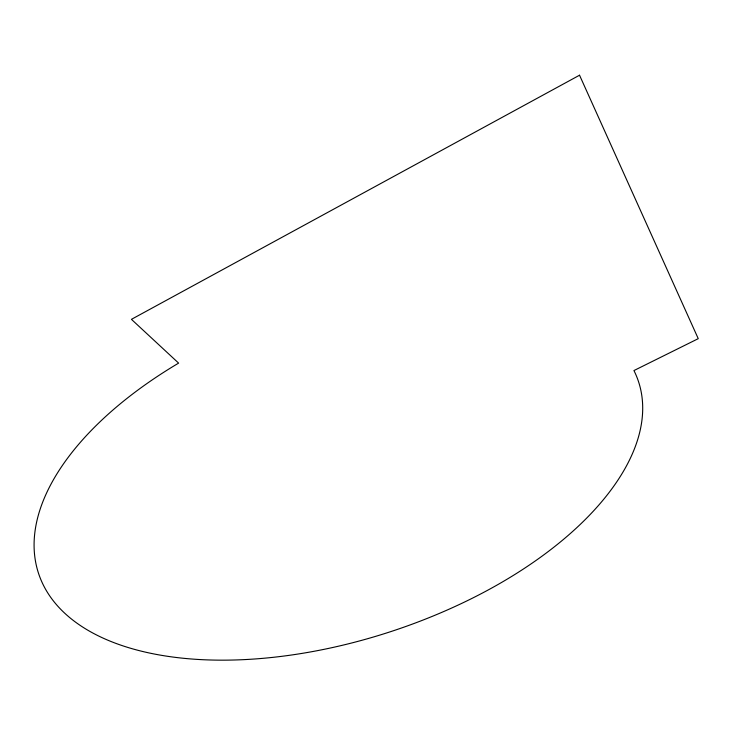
<?xml version="1.0" encoding="UTF-8"?>
<svg xmlns="http://www.w3.org/2000/svg" width="735" height="735" viewBox="0 0 735 735"><rect width="100%" height="100%" fill="white"/><g stroke="black" fill="none" stroke-linecap="round" stroke-linejoin="round"><path stroke-width="1.1" d="M579.538 75.209L131.436 319.339L178.614 363.118A321.158 167.341 -18.7 0 0 69.696 617.575A321.158 167.341 -18.7 0 0 465.815 601.423A304.823 157.446 -18.8 0 0 633.938 370.559L698.25 338.66L579.538 75.209"/></g></svg>
